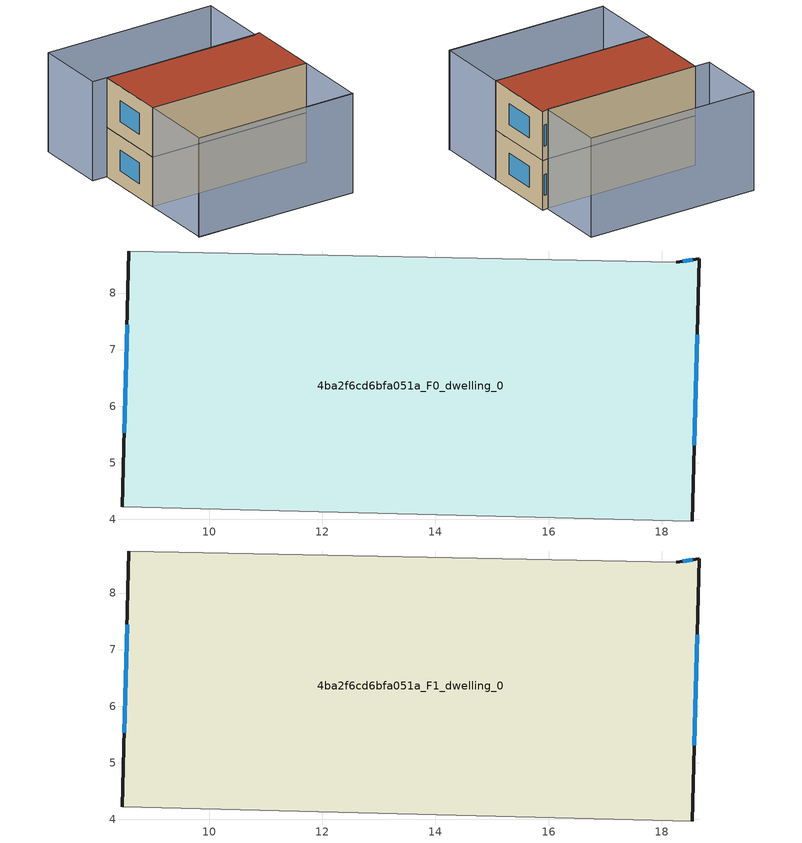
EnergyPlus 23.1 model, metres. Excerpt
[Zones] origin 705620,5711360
4ba2f6cd6bfa051a_F0_dwelling_0
 floor ground (EU_floor_Construction): 18.66,8.61 18.54,3.97 8.47,4.22 8.58,8.74 18.26,8.54 z0
 wall outside (EU_wall_Construction): 8.58,8.74 8.47,4.22 / 18.54,3.97 18.66,8.61 18.26,8.54 z0:3
 wall adiabatic (EU_wall_Construction): 18.26,8.54 8.58,8.74 / 8.47,4.22 18.54,3.97 z0:3
 window (EU_Window_Construction): 8.55,7.43 8.5,5.53 / 18.55,8.59 18.38,8.56 / 18.58,5.31 18.63,7.27 z0.87:2.13
4ba2f6cd6bfa051a_F1_dwelling_0
 floor to 4ba2f6cd6bfa051a_F0_dwelling_0 (EU_floor_Construction): 18.66,8.61 18.54,3.97 8.47,4.22 8.58,8.74 18.26,8.54 z3
 wall outside (EU_wall_Construction): 8.58,8.74 8.47,4.22 / 18.54,3.97 18.66,8.61 18.26,8.54 z3:6
 wall adiabatic (EU_wall_Construction): 18.26,8.54 8.58,8.74 / 8.47,4.22 18.54,3.97 z3:6
 window (EU_Window_Construction): 8.55,7.43 8.5,5.53 / 18.55,8.59 18.38,8.56 / 18.58,5.31 18.63,7.27 z3.87:5.13
 roof outside (EU_roof_Construction): 18.54,3.97 18.66,8.61 18.26,8.54 8.58,8.74 8.47,4.22 z6
shading: 8.34,-0.36 18.45,-0.58 / 8.47,4.22 18.54,3.97 / 18.54,3.97 18.43,-0.61 / 18.43,-0.61 8.35,-0.36 / 8.35,-0.36 8.47,4.22 / 7.75,13.13 18.41,12.86 / 18.41,12.86 18.3,8.49 / 18.3,8.49 7.64,8.76 / 7.64,8.76 7.75,13.13 / 18.41,12.86 7.75,13.13 z0:6
[Building]
EU S2 Campaign: North Axis=0; Terrain=City; Solar Distribution=FullExterior
[Site:Location]
London: Latitude=51.5; Longitude=-0.5; Time Zone=0; Elevation=25
[SizingPeriod:WeatherFileDays]
AnnualSizingPeriod: Begin Month=1; Begin Day of Month=1; End Month=12; End Day of Month=31; Day of Week for Start Day=Monday; Use Weather File Daylight Saving Period=No; Use Weather File Rain and Snow Indicators=No
[MATERIAL]
EU_InternalMass_Material: Roughness=MediumRough; Thickness=0.1; Conductivity=1; Density=1800; Specific Heat=900; Thermal Absorptance=0.9; Solar Absorptance=0.7; Visible Absorptance=0.7
[MATERIAL:NOMASS] Roughness=MediumRough; Thermal Absorptance=0.9; Solar Absorptance=0.7; Visible Absorptance=0.7
Name | Thermal Resistance
EU_wall_NoMass | 0.724719
EU_roof_NoMass | 2.98947
EU_floor_NoMass | 2.39157
[WINDOWMATERIAL:SIMPLEGLAZINGSYSTEM]
EU_Window_SimpleGlazing: UFactor=2.63425; Solar Heat Gain Coefficient=0.76; Visible Transmittance=0.76
[CONSTRUCTION]
EU_wall_Construction: EU_wall_NoMass
EU_roof_Construction: EU_roof_NoMass
EU_floor_Construction: EU_floor_NoMass
EU_Window_Construction: EU_Window_SimpleGlazing
EU_InternalMass_Construction: EU_InternalMass_Material
[ZONE] Type=1; Multiplier=1; Ceiling Height=autocalculate; Floor Area=autocalculate; Part of Total Floor Area=Yes
Name | Volume
4ba2f6cd6bfa051a_F0_dwelling_0 | 137.599
4ba2f6cd6bfa051a_F1_dwelling_0 | 137.6
[INTERNALMASS] Construction=EU_InternalMass_Construction; Surface Area=45.8667
Name | Zone or ZoneList
4ba2f6cd6bfa051a_F0_dwelling_0_EU_InternalMass | 4ba2f6cd6bfa051a_F0_dwelling_0
4ba2f6cd6bfa051a_F1_dwelling_0_EU_InternalMass | 4ba2f6cd6bfa051a_F1_dwelling_0
[OTHEREQUIPMENT] Fuel Type=Electricity; Design Level Calculation Method=Watts/Area; Power per Zone Floor Area=1; Fraction Latent=0; Fraction Radiant=0; Fraction Lost=0; Carbon Dioxide Generation Rate=0; EndUse Subcategory=EU_Step8_InternalGains
Name | Zone or ZoneList or Space or SpaceList | Schedule
EU_Step8_InternalGain_4ba2f6cd6bfa051a_F0_dwelling_0_f000 | 4ba2f6cd6bfa051a_F0_dwelling_0 | EU_Step8_GainSchedule_4ba2f6cd6bfa051a_F0_dwelling_0_f000
EU_Step8_InternalGain_4ba2f6cd6bfa051a_F1_dwelling_0_f000 | 4ba2f6cd6bfa051a_F1_dwelling_0 | EU_Step8_GainSchedule_4ba2f6cd6bfa051a_F1_dwelling_0_f000
[ZONEVENTILATION:DESIGNFLOWRATE] Schedule=EU_AlwaysOn; Design Flow Rate Calculation Method=AirChanges/Hour; Air Changes per Hour=0.418135; Ventilation Type=Natural; Fan Pressure Rise=0; Fan Total Efficiency=1; Constant Term Coefficient=1; Temperature Term Coefficient=0; Velocity Term Coefficient=0; Velocity Squared Term Coefficient=0; Minimum Indoor Temperature=-100; Maximum Indoor Temperature=100; Delta Temperature=-100; Minimum Outdoor Temperature=-100; Maximum Outdoor Temperature=100; Maximum Wind Speed=40
Name | Zone or ZoneList or Space or SpaceList
EU_ConstantAir_4ba2f6cd6bfa051a_F0_dwelling_0 | 4ba2f6cd6bfa051a_F0_dwelling_0
EU_ConstantAir_4ba2f6cd6bfa051a_F1_dwelling_0 | 4ba2f6cd6bfa051a_F1_dwelling_0
[HVACTEMPLATE:THERMOSTAT] Constant Heating Setpoint=20; Constant Cooling Setpoint=50
EU_HeatOnly_4ba2f6cd6bfa051a_F0_dwelling_0; EU_HeatOnly_4ba2f6cd6bfa051a_F1_dwelling_0
[HVACTEMPLATE:ZONE:IDEALLOADSAIRSYSTEM] System Availability Schedule=EU_AlwaysOn; Maximum Heating Supply Air Temperature=50; Minimum Cooling Supply Air Temperature=13; Maximum Heating Supply Air Humidity Ratio=0.0156; Minimum Cooling Supply Air Humidity Ratio=0.0077; Heating Limit=NoLimit; Cooling Limit=NoLimit; Heating Availability Schedule=EU_AlwaysOn; Cooling Availability Schedule=EU_CoolingOff; Dehumidification Control Type=ConstantSensibleHeatRatio; Cooling Sensible Heat Ratio=0.7; Dehumidification Setpoint=60; Humidification Control Type=None; Humidification Setpoint=30; Outdoor Air Method=None; Outdoor Air Flow Rate per Person=0.00944; Outdoor Air Flow Rate per Zone Floor Area=0; Outdoor Air Flow Rate per Zone=0; Demand Controlled Ventilation Type=None; Outdoor Air Economizer Type=NoEconomizer; Heat Recovery Type=None; Sensible Heat Recovery Effectiveness=0.7; Latent Heat Recovery Effectiveness=0.65
Name | Template Thermostat
4ba2f6cd6bfa051a_F0_dwelling_0 | EU_HeatOnly_4ba2f6cd6bfa051a_F0_dwelling_0
4ba2f6cd6bfa051a_F1_dwelling_0 | EU_HeatOnly_4ba2f6cd6bfa051a_F1_dwelling_0
[SIZING:ZONE] Zone Cooling Design Supply Air Temperature Input Method=SupplyAirTemperature; Zone Cooling Design Supply Air Temperature=13; Zone Heating Design Supply Air Temperature Input Method=SupplyAirTemperature; Zone Heating Design Supply Air Temperature=50; Zone Cooling Design Supply Air Humidity Ratio=0.008; Zone Heating Design Supply Air Humidity Ratio=0.008; Cooling Design Air Flow Method=DesignDay; Cooling Design Air Flow Rate=0; Cooling Minimum Air Flow per Zone Floor Area=0.000762; Cooling Minimum Air Flow=0; Cooling Minimum Air Flow Fraction=0.2; Heating Design Air Flow Method=DesignDay; Heating Design Air Flow Rate=0; Heating Maximum Air Flow per Zone Floor Area=0.002032; Heating Maximum Air Flow=0.141576; Heating Maximum Air Flow Fraction=0.3; Account for Dedicated Outdoor Air System=No; Dedicated Outdoor Air System Control Strategy=NeutralSupplyAir; Dedicated Outdoor Air Low Setpoint Temperature for Design=autosize; Dedicated Outdoor Air High Setpoint Temperature for Design=autosize; Zone Load Sizing Method=Sensible Load Only No Latent Load; Zone Latent Cooling Design Supply Air Humidity Ratio Input Method=HumidityRatioDifference; Zone Cooling Design Supply Air Humidity Ratio Difference=0.005; Zone Latent Heating Design Supply Air Humidity Ratio Input Method=HumidityRatioDifference; Zone Humidification Design Supply Air Humidity Ratio Difference=0.005
4ba2f6cd6bfa051a_F0_dwelling_0; 4ba2f6cd6bfa051a_F1_dwelling_0
[SCHEDULE:CONSTANT]
Name | Hourly Value
EU_AlwaysOn | 1
EU_CoolingOff | 0
[SCHEDULE:FILE] Column Number=1; Rows to Skip at Top=0; Number of Hours of Data=8760; Column Separator=Comma; Interpolate to Timestep=No; Minutes per Item=60; Adjust Schedule for Daylight Savings=Yes
Name | File
EU_Step8_GainSchedule_4ba2f6cd6bfa051a_F0_dwelling_0_f000 | ../../schedules/4ba2f6cd6bfa051a/4ba2f6cd6bfa051a_F0_dwelling_0_f000_gain.csv
EU_Step8_GainSchedule_4ba2f6cd6bfa051a_F1_dwelling_0_f000 | ../../schedules/4ba2f6cd6bfa051a/4ba2f6cd6bfa051a_F1_dwelling_0_f000_gain.csv
